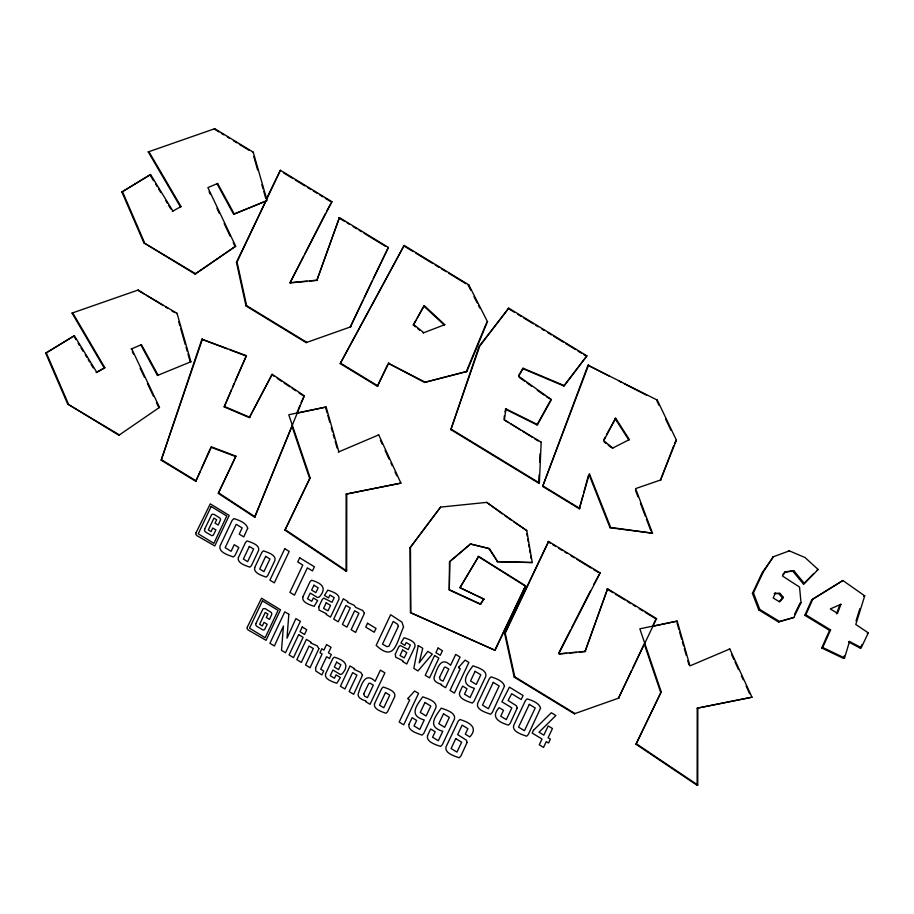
<?xml version="1.0" encoding="UTF-8"?>
<svg xmlns="http://www.w3.org/2000/svg" width="914" height="914" viewBox="0 0 914 914"><rect width="100%" height="100%" fill="white"/><g stroke="black" fill="none" stroke-linecap="round" stroke-linejoin="round"><path stroke-width="1.37" d="M346.749 493.811L346.669 570.919L346.063 571.216L346.143 494.097L400.926 483.118L378.716 434.881L338.26 452.087M697.131 785.297L697.211 708.19L751.994 697.199L729.783 648.974L689.944 665.883L677.194 621.109L639.846 628.809L661.21 691.875L635.984 744.236L697.131 785.297L697.748 785.012L697.828 707.893M483.917 599.127L480.33 604.325L449.277 590.021L449.482 561.744L470.413 544.001L489.481 548.663L497.559 561.584L532.245 562.544L526.784 530.611L486.705 502.38L440.582 507.099L410.043 547.794L410.443 612.609L495.068 650.322L525.561 585.817L478.65 556.363L459.856 587.633L483.917 599.127L459.856 587.633M449.277 590.021L449.894 561.55L470.813 543.807M503.865 419.64L541.179 442.148L539.363 482.935L538.757 483.232L539.123 474.789M539.694 462.13L540.06 453.687M504.048 418.326L504.414 415.71M504.962 411.791L505.933 408.878L537.558 424.587L551.416 399.601L518.672 376.271L523.094 368.239L564.395 385.639L586.902 355.843L508.732 308.167L479.13 346.326L450.853 429.626L538.757 483.232M504.482 419.343L505.933 408.878M673.744 445.701L660.514 480.09L676.383 440.125L657.28 400.092L587.999 365.234L542.642 486.419L579.327 508.801L582.972 495.411M583.692 492.737L588.433 475.326M579.327 508.801L589.404 473.703L610.655 527.435L652.516 533.205L635.584 488.613L661.119 479.804M829.581 630.397L804.823 615.305L805.84 614.814L830.598 629.917L829.581 630.397L821.686 647.98L843.542 658.423L844.308 655.898M843.542 658.423L844.559 657.943L849.529 641.457L861.296 647.672L868.3 632.854L855.778 624.491L864.724 595.871L842.891 580.527L811.781 599.698L804.823 615.305M856.041 620.88L859.88 608.621M272.155 374.283L249.339 417.629L272.155 374.283L304.316 395.796L254.663 517.233L218.275 493.354L235.926 456.132L211.488 446.912L195.779 481.312L161.161 460.21L201.891 339.254L246.414 355.637L224.17 406.913L248.082 417.092M161.161 460.21L202.508 338.968M450.853 429.626L479.747 346.029L508.732 308.167M309.777 281.066L316.861 280.404L339.425 217.578L388.393 247.443L350.279 327.075L362.984 300.192M316.861 280.404L339.425 217.578M579.385 652.116L585.04 651.579L607.604 588.753L656.583 618.618L618.47 698.25L631.643 670.396M585.04 651.579L607.604 588.753M542.642 486.419L588.616 364.949M837.498 613.34L840.926 604.303L830.289 608.941L837.498 613.34L836.481 613.82L839.92 604.794L840.926 604.303M674.761 443.062L676.383 440.125M254.663 517.233L292.366 425.33M338.866 451.79L326.115 407.016L296.764 413.242L299.975 405.325M301.037 402.686L304.316 395.796M388.873 362.949L377.379 386.268L340.214 363.601L404.148 245.42L468.756 284.825L487.493 321.694L466.883 371.392L425.216 382.166L388.267 363.246L424.599 382.452L466.277 371.69L486.339 323.305M224.17 406.913L231.379 389.912M232.487 387.308L234.155 383.377M235.264 380.772L246.414 355.637M775.358 593.015L773.21 597.996L779.608 601.892L783.401 597.379L780.065 593.426L774.352 593.494L780.065 593.426M195.779 481.312L200.257 471.213M201.377 468.676L210.323 448.466M805.84 614.814L812.797 599.207L842.891 580.527M821.686 647.98L822.703 647.5L830.598 629.917M218.275 493.354L235.926 456.132M350.896 326.778L306.144 342.624L246.003 305.939L236.44 262.272L265.825 201.103M266.694 198.258L280.404 170.267L331.931 201.686L289.967 282.929L303.539 256.366M306.144 342.624L306.761 342.327L246.62 305.653L237.046 261.975L280.404 170.267M364.195 297.633L372.055 280.998M373.266 278.439L388.393 247.443M346.063 571.216L284.917 530.143L310.132 477.793L288.767 414.728L326.115 407.016M284.917 530.143L310.132 477.793M377.379 386.268L387.662 364.515M494.668 650.517L525.561 585.817M619.075 697.965L574.335 713.8L514.194 677.125L504.619 633.459L548.583 541.454L600.11 572.872L558.762 653.83L585.657 651.294M574.335 713.8L574.94 713.514L514.799 676.84L505.236 633.162L548.583 541.454M632.842 667.86L643.616 645.067M653.03 625.13L655.384 620.16M635.984 744.236L661.21 691.875M752.416 593.357L762.242 572.564L773.507 556.569L763.259 572.084L753.433 592.866L752.416 593.357L758.769 609.924L778.511 621.966L793.809 617.498L801.018 602.68L799.544 587.062L782.464 576.003L785.377 571.81L793.763 570.622L804.434 583.543L818.167 569.502L805.051 557.551L789.342 550.856L772.501 557.06M849.529 641.457L848.523 641.948L860.28 648.163L862.028 644.45M794.597 614.277L800.001 603.171L801.018 602.68M304.83 253.841L325.498 213.362M326.801 210.837L331.931 201.686M558.797 652.847L570.427 630.089M571.718 627.552L590.455 590.878M593.689 584.549L600.11 572.872M603.777 439.817L605.102 437.315M606.428 434.801L615.648 418.189L629.369 439.588L612.231 448.317L612.848 448.02L603.731 440.788L615.648 418.189M340.214 363.601L404.148 245.42M415.482 326.824L413.299 325.076L415.904 320.3M417.218 317.923L423.091 307.195M413.299 325.076L424.359 305.71L444.775 324.676L444.17 324.973L423.753 305.996L424.359 305.71M518.695 375.414L523.094 368.239M505.328 409.175L536.941 424.884L550.148 401.086M460.256 587.439L478.65 556.363M480.33 604.325L483.506 599.321M782.91 574.392L785.377 571.81M410.043 547.794L440.582 507.099M522.477 368.525L563.778 385.937L586.902 355.843M779.356 601.469L783.401 597.379M784.372 572.301L792.746 571.113L803.429 584.023L813.231 574.003M181.029 206.575L172.323 211.385L172.929 211.1L150.559 174.528L121.893 191.997L143.886 242.85L195.093 274.074L235.663 246.197L207.878 187.599L217.646 183.463L234.247 213.99L267.094 200.577L253.212 152.147L214.756 128.703L148.239 151.907L180.424 206.861L181.029 206.575L148.856 151.61L148.239 151.907M195.093 274.074L235.663 246.197M104.847 367.748L104.23 368.045L72.046 313.079L72.663 312.794L104.847 367.748L96.747 372.284L74.365 335.701L45.7 353.181L67.693 404.034L118.9 435.258L159.482 407.381L131.685 348.782L131.079 349.079L141.453 344.647L158.053 375.174L157.448 375.46L140.847 344.932L141.453 344.647M121.893 191.997L150.559 174.528M45.7 353.181L74.365 335.701M104.23 368.045L96.13 372.569L96.747 372.284M214.15 128.988L214.756 128.703M252.595 152.432L253.212 152.147M217.646 183.463L217.029 183.76L233.641 214.287L265.22 201.388M143.886 242.85L195.71 273.789M233.641 214.287L234.247 213.99M187.987 353.981L190.295 362.058L190.912 361.761L177.019 313.319L137.957 290.172L143.966 293.84M236.44 262.272L237.046 261.975M176.402 313.616L177.019 313.319M246.003 305.939L246.62 305.653M67.693 404.034L119.517 434.973L118.9 435.258M158.865 407.678L159.482 407.381M468.756 284.825L468.151 285.111L470.733 290.195M211.488 446.912L210.883 447.197L235.321 456.429M486.888 321.991L487.493 321.694M296.764 413.242L297.381 412.945M424.599 382.452L425.216 382.166M466.277 371.69L466.883 371.392M378.099 435.178L378.716 434.881M563.778 385.937L564.395 385.639M551.416 399.601L546.298 396.676M400.926 483.118L346.143 494.097M536.941 424.884L537.558 424.587M540.562 442.445L541.179 442.148M657.28 400.092L656.675 400.389L659.063 405.393M486.705 502.38L502.323 513.862M629.369 439.588L628.752 439.885L615.031 418.475M526.784 530.611L513.782 521.928M470.413 544.001L489.481 548.663M489.07 548.868L497.559 561.584M410.443 612.609L495.068 650.322M532.245 562.544L497.147 561.779M589.313 475.303L610.038 527.732L610.655 527.435M652.516 533.205L610.038 527.732M504.619 633.459L505.236 633.162M514.194 677.125L514.799 676.84M788.325 551.348L789.342 550.856M655.966 618.915L656.583 618.618M677.194 621.109L652.447 626.376M792.746 571.113L793.763 570.622M644.827 643.502L644.21 643.799L660.594 692.172M817.15 569.982L818.167 569.502M803.429 584.023L804.434 583.543M758.769 609.924L759.774 609.432L779.516 621.474L793.809 617.498M778.511 621.966L779.516 621.474M729.178 649.26L729.783 648.974M863.707 596.362L864.724 595.871M867.283 633.333L868.3 632.854M751.994 697.199L697.211 708.19M860.28 648.163L861.296 647.672M157.448 375.46L190.912 361.761M444.775 324.676L423.125 332.959L423.742 332.673L413.905 324.778M72.046 313.079L138.574 289.875M290.583 282.643L317.466 280.107M289.967 282.929L306.955 281.329M559.574 653.978L566.646 653.316M569.479 653.053L576.551 652.379M201.891 339.254L227.175 348.862M229.837 349.868L245.797 355.934M224.787 406.616L249.945 417.332M449.677 589.827L480.73 604.131M822.703 647.5L844.559 657.943M587.999 365.234L609.227 376.1M619.212 381.218L621.714 382.486M624.216 383.766L646.689 395.271M215.35 129.719L218.96 131.924M221.359 133.387L223.759 134.849M227.369 137.043L229.768 138.517M233.378 140.71L236.977 142.904M239.377 144.378L248.996 150.239M508.127 308.464L514.136 312.131M517.747 314.336L521.357 316.53M523.756 317.992L533.376 323.864M535.787 325.327L538.186 326.801M541.796 328.994L544.207 330.468M547.806 332.662L551.416 334.867M553.827 336.329L563.447 342.202M565.846 343.664L575.466 349.536M577.877 350.999L581.487 353.204M583.886 354.666L586.297 356.129M403.542 245.717L413.288 251.658M415.733 253.144L432.802 263.552M435.235 265.037L438.891 267.276M441.325 268.762L446.203 271.732M448.648 273.217L465.706 283.626M283.386 172.746L292.971 178.596M295.371 180.058L304.956 185.908M307.355 187.37L310.943 189.552M313.342 191.015L316.941 193.208M319.34 194.671L322.928 196.864M325.327 198.327L330.125 201.251M338.808 217.863L344.784 221.508M347.171 222.959L349.559 224.421M353.147 226.603L356.734 228.797M359.122 230.248L361.51 231.71M363.898 233.161L385.4 246.277M451.459 429.34L539.363 482.935M543.247 486.134L579.944 508.504M340.819 363.304L377.996 385.971M146.366 295.302L163.195 305.562M165.594 307.024L167.993 308.486M171.603 310.68L174.003 312.154M547.977 541.739L550.365 543.202M552.764 544.664L555.164 546.126M558.762 548.32L562.35 550.514M564.749 551.976L567.148 553.438M570.747 555.632L574.335 557.814M576.734 559.277L591.118 568.051M593.506 569.513L598.304 572.438M606.999 589.05L612.974 592.695M615.362 594.146L624.913 599.972M627.301 601.435L630.889 603.617M633.276 605.079L635.664 606.53M639.252 608.713L642.828 610.906M645.215 612.357L654.778 618.184M161.778 459.913L196.396 481.027M505.054 420.371L508.607 422.588M510.972 424.05L520.443 429.934M522.808 431.408L532.279 437.292M534.644 438.766L538.197 440.971M478.239 556.557L525.15 586.011M218.88 493.057L255.28 516.936M271.538 374.58L273.834 376.111M277.285 378.419L281.878 381.492M284.174 383.023L289.921 386.873M292.217 388.404L295.668 390.712M299.118 393.009L303.711 396.082M636.601 743.939L697.748 785.012M285.522 529.846L346.669 570.919M504.619 515.473L511.486 520.317M519.198 377.368L524.842 381.389M527.104 383L531.617 386.222M537.261 390.244L544.036 395.065M604.131 441.885L606.153 443.496M608.187 445.095L611.215 447.517M417.664 328.583L419.846 330.331M779.048 593.906L782.395 597.87M149.942 174.814L153.552 180.721M155.723 184.251L157.162 186.616M158.613 188.97L160.773 192.511M165.822 200.772L167.273 203.137M168.713 205.49L170.884 209.032M73.76 335.998L75.919 339.54M78.09 343.081L79.529 345.435M80.969 347.8L83.14 351.33M85.299 354.872L86.75 357.237M88.19 359.59L89.641 361.955M91.08 364.309L93.239 367.851M473.966 296.559L477.199 302.911M478.49 305.459L479.781 308.007M665.632 419.149L671.002 430.403M209.078 191.723L210.289 194.271M216.938 208.278L219.349 213.373M224.181 223.564L230.225 236.303M233.241 242.667L235.058 246.494M132.29 351.627L133.49 354.175M140.139 368.182L144.366 377.105M147.394 383.469L153.426 396.208M156.454 402.583L158.259 406.399M731.52 654.344L733.851 659.417M735.016 661.953L738.523 669.574M741.448 675.914L743.208 679.73M746.121 686.071L749.629 693.692M380.441 440.251L382.189 444.055M385.114 450.408L389.204 459.296M390.964 463.101L392.129 465.637M395.054 471.978L396.802 475.794M122.499 191.7L144.492 242.553M46.306 352.884L68.31 403.737M753.433 592.866L759.774 609.432M635.47 490.212L637.961 496.77M640.451 503.328L645.433 516.456M646.427 519.072L650.917 530.874M291.749 425.627L309.526 478.079M253.749 156.465L257.611 169.924M261.861 184.719L263.015 188.752M263.78 191.449L265.711 198.178M178.721 321.694L179.875 325.727M180.652 328.412L185.279 344.567M186.056 347.251L187.21 351.284M676.966 622.754L678.896 629.54M679.673 632.248L681.604 639.035M682.381 641.754L683.535 645.821M684.312 648.529L686.243 655.315M687.785 660.742L688.939 664.809M325.51 407.313L327.052 412.74M327.829 415.447L329.76 422.234M331.302 427.661L332.468 431.728M333.233 434.447L334.398 438.514M335.164 441.233L337.095 448.009M526.852 533.582L527.332 536.358M527.801 539.134L528.281 541.911M528.749 544.687L529.229 547.463M529.697 550.239L530.177 553.016M530.646 555.803L531.125 558.58M410.455 547.6L410.843 612.414M288.824 614.277L287.019 638.155L295.896 618.584L300.375 621.314L285.499 652.756L281.478 650.311L283.466 626.021L274.406 645.992L269.927 643.262L284.802 611.82L288.824 614.277M363.772 693.76L364.48 696.102L367.428 697.622L373.335 685.123L369.873 683.135L368.765 683.444L363.772 693.76M439.497 677.411L440.194 679.708L443.062 681.181L448.82 669.014L445.438 667.071L444.364 667.369L439.497 677.411M418.258 645.558L413.825 668.363L418.018 670.922L432.311 654.127L427.832 651.396L419.149 662.844L422.748 648.3L418.258 645.558M403.554 626.981C396.402 642.885 394.54 662.593 376.168 645.353L390.644 614.734L401.966 622.137L403.554 626.981M358.574 692.606C356.266 697.393 362.264 699.964 365.897 700.878L365.566 701.575L370.033 704.306L384.908 672.864L380.43 670.133L375.151 681.284C365.303 671.79 361.773 683.718 358.574 692.606M434.436 676.291C432.196 680.953 438.034 683.455 441.565 684.346L441.245 685.032L445.598 687.694L460.073 657.075L455.709 654.413L450.579 665.278C440.982 656.035 437.555 667.643 434.436 676.291M398.355 626.364L388.964 646.198L386.988 646.666L382.498 644.141L393.26 621.394L397.647 624.285L398.355 626.364M238.337 557.677C237.057 563.23 245.877 565.709 249.91 567.16L251.419 565.652L258.639 550.377C259.953 544.824 251.11 542.368 247.088 540.905L245.558 542.402L238.337 557.677M254.663 567.628C253.372 573.181 262.192 575.66 266.225 577.111L267.733 575.603L274.954 560.328C276.268 554.775 267.425 552.319 263.403 550.856L261.884 552.353L254.663 567.628M302.831 597.002C301.529 602.463 310.143 604.919 314.13 606.313L317.649 600.578L313.353 597.962L311.754 601.332L307.538 598.761L310.223 593.072L317.512 597.516L319.34 597.002C327.635 587.611 321.18 583.052 311.571 580.23L310.04 581.727L302.831 597.002M325.533 673.938C324.23 679.399 332.845 681.855 336.832 683.249L340.362 677.514L336.055 674.886L334.467 678.268L330.24 675.697L332.924 670.008L340.214 674.452L342.053 673.938C350.336 664.547 343.893 659.988 334.273 657.166L332.753 658.663L325.533 673.938M374.489 703.78C373.198 709.344 382.018 711.823 386.051 713.263L387.559 711.766L394.779 696.491C396.093 690.927 387.25 688.471 383.229 687.02L381.709 688.516L374.489 703.78M318.769 606.885L319.055 610.038L326.538 613.785L326.207 614.494L330.502 617.11L338.911 599.333C340.248 593.94 331.748 591.484 327.806 590.136L324.493 595.425L328.549 597.905L329.92 595.014L334.227 597.642L332.022 602.303L323.75 598.064L322.231 599.561L318.769 606.885M318.895 648.666L310.063 667.746L305.55 664.981L313.331 648.529L309.069 646.038L301.334 662.41L296.833 659.668L306.43 639.377L310.92 642.119L310.577 642.862L317.249 645.867L318.895 648.666M315.558 667.848L315.844 671.059L321.854 674.92L323.705 671.002L320.7 669.174L326.584 656.72L329.474 658.48L331.325 654.561L328.434 652.802L331.039 647.295L326.561 644.564L323.967 650.071L321.842 648.769L319.991 652.687L322.105 653.99L315.558 667.848M364.423 613.34L355.603 632.419L351.147 629.7L358.916 613.248L354.666 610.746L346.92 627.13L342.442 624.399L350.222 607.936L345.96 605.445L338.226 621.817L333.724 619.075L343.321 598.784L347.811 601.526L347.469 602.269L354.141 605.274L355.717 607.399L362.778 610.541L364.423 613.34M362.481 675.24L353.661 694.32L349.148 691.567L356.928 675.115L352.667 672.613L344.921 688.996L340.431 686.254L350.016 665.952L354.518 668.694L354.164 669.448L360.836 672.453L362.481 675.24M395.339 654.036L395.613 657.109L402.891 660.765L402.571 661.45L406.753 663.998L414.945 646.689C416.247 641.434 407.964 639.046 404.137 637.732L400.903 642.896L404.856 645.307L406.193 642.485L410.375 645.044L408.227 649.58L400.183 645.455L398.698 646.918L395.339 654.036M196.03 532.782L195.825 534.404L196.944 535.661L214.779 545.966L229.22 515.416L210.266 503.865L196.03 532.782M204.69 529.057L204.485 530.748L205.65 532.074L211.854 535.707L213.225 535.318L215.91 529.937L212.745 528.018L211.054 531.617L208.335 529.96L213.945 518.101L216.652 519.758L215.053 523.128L218.218 525.059L220.582 519.735L220.125 518.204L214.036 514.331L211.785 514.365L204.69 529.057M247.306 627.13L247.1 628.763L248.22 630.02L266.054 640.314L280.495 609.775L261.541 598.213L247.306 627.13M255.966 623.417L255.76 625.107L256.925 626.421L263.129 630.054L264.5 629.677L267.185 624.296L264.02 622.365L262.329 625.964L259.61 624.319L265.22 612.46L267.928 614.105L266.328 617.487L269.493 619.418L271.858 614.094L271.401 612.551L265.311 608.678L263.061 608.724L255.966 623.417M467.1 742.431L460.896 756.015L459.182 757.752C454.624 756.118 444.455 753.285 446.009 746.944L458.154 721.26L459.856 719.501C468.836 722.163 478.799 727.236 469.819 736.935L465.295 734.182L467.899 728.675L462.13 725.156L457.651 734.616L466.38 740.169L467.1 742.431M517.187 708.053L510.138 723.442L508.47 725.122C499.067 722.334 490.201 717.421 499.135 707.642L503.534 710.315L500.735 716.245L506.276 719.626L511.84 707.847L501.9 701.792L509.429 687.168L523.082 695.497L521.186 699.507L511.68 693.715L508.104 700.501L516.49 705.837L517.187 708.053M247.694 528.201L243.798 536.929L239.228 534.142L242.153 527.926L236.212 524.305L225.164 547.669L231.116 551.302L234.235 544.687L238.817 547.475L235.138 555.255L233.413 556.98C228.808 555.289 218.423 552.467 220.011 546.035L232.156 520.352L233.858 518.604C238.657 520.066 246.392 522.797 247.694 528.201M408.981 724.356C407.416 730.674 417.527 733.508 422.074 735.119L423.788 733.382L435.921 707.699C437.509 701.335 427.284 698.456 422.714 696.845C415.824 706.385 408.981 715.616 424.256 719.981L419.777 729.441L414.042 725.945L416.647 720.438L412.134 717.684L408.981 724.356M427.512 735.656C425.947 741.974 436.058 744.807 440.617 746.418L442.319 744.693L454.464 719.01C456.04 712.634 445.815 709.767 441.245 708.156C434.367 717.684 427.512 726.916 442.787 731.28L438.32 740.74L432.585 737.244L435.19 731.737L430.665 728.984L427.512 735.656M459.559 692.595C458.028 698.742 467.877 701.506 472.31 703.072L473.966 701.381L485.791 676.383C487.322 670.191 477.371 667.391 472.926 665.815C466.22 675.103 459.559 684.083 474.423 688.333L470.07 697.542L464.495 694.149L467.02 688.779L462.633 686.106L459.559 692.595M504.482 686.197L492.246 712.532L490.578 714.222C486.111 712.577 476.011 709.835 477.565 703.574L489.378 678.576L491.058 676.874C495.719 678.314 503.237 680.93 504.482 686.197M540.528 708.179L528.303 734.513L526.635 736.204C522.157 734.57 512.057 731.817 513.622 725.567L525.436 700.558L527.115 698.867C531.765 700.295 539.294 702.912 540.528 708.179M211.157 506.493L198.247 533.822L213.876 543.35L226.786 516.022L211.157 506.493M249.351 546.423L243.375 559.071L247.637 561.664L253.612 549.028L249.351 546.423M265.666 556.375L259.69 569.011L263.952 571.616L269.927 558.98L265.666 556.375M284.768 548.72L269.904 580.162L274.326 582.858L289.19 551.405L284.768 548.72M262.432 600.841L249.522 628.169L265.151 637.709L278.062 610.381L262.432 600.841M299.701 557.814L297.736 561.973L302.797 565.069L289.898 592.352L294.468 595.14L307.367 567.857L312.439 570.942L314.405 566.783L299.701 557.814M313.936 585.211L311.64 590.078L315.856 592.649L318.163 587.793L313.936 585.211M298.672 634.647L289.075 654.938L293.497 657.634L303.094 637.344L298.672 634.647M302.248 626.958L300.009 631.711L304.511 634.453L306.75 629.712L302.248 626.958M326.241 602.794L323.602 608.393L327.977 610.86L330.548 605.411L326.241 602.794M336.638 662.147L334.341 667.014L338.568 669.585L340.865 664.718L336.638 662.147M367.542 623.257L365.737 627.061L374.226 632.237L376.031 628.432L367.542 623.257M402.606 650.06L400.035 655.521L404.285 657.909L406.799 652.607L402.606 650.06M385.491 692.538L379.516 705.174L383.777 707.767L389.752 695.131L385.491 692.538M408.192 698.193L407.895 698.822L409.666 699.896L399.178 722.083L403.691 724.836L418.555 693.383L414.648 691.007L408.192 698.193M434.584 655.521L425.238 675.275L429.546 677.891L438.88 658.137L434.584 655.521M438.069 648.037L435.887 652.653L440.262 655.327L442.445 650.711L438.069 648.037M424.953 702.489L420.269 712.417L426.13 715.993L430.825 706.065L424.953 702.489M458.794 667.129L458.508 667.734L460.222 668.785L450.019 690.378L454.407 693.063L468.882 662.444L465.077 660.125L458.794 667.129M443.496 713.788L438.8 723.717L444.672 727.304L449.368 717.376L443.496 713.788M475.109 671.31L470.539 680.976L476.263 684.46L480.821 674.795L475.109 671.31M455.766 738.626L451.082 748.532L456.954 752.108L461.639 742.202L455.766 738.626M493.252 682.37L482.501 705.128L488.407 708.727L499.158 685.98L493.252 682.37M529.309 704.363L518.546 727.11L524.453 730.709L535.216 707.962L529.309 704.363M533.456 730.332L532.165 733.051L541.991 739.038L539.271 744.807L543.533 747.412L546.264 741.642L548.537 743.025L550.377 739.129L548.103 737.747L552.456 728.527L548.194 725.933L543.83 735.142L539.02 732.205L555.895 715.513L551.348 712.737L533.456 730.332"/></g></svg>
